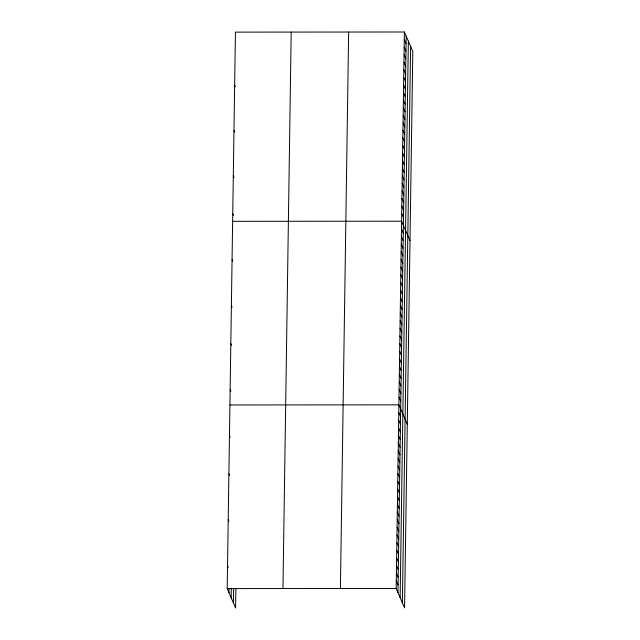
<?xml version="1.0" encoding="UTF-8"?>
<svg xmlns="http://www.w3.org/2000/svg" width="640" height="640" viewBox="0 0 640 640"><rect width="100%" height="100%" fill="white"/><g stroke="black" fill="none" stroke-linecap="round" stroke-linejoin="round"><path stroke-width="0.96" d="M235.88 588.872L235.6 608L227.2 588.592L235.432 32.12L404.4 32L412.8 51.408L404.568 607.88L396.176 588.472L404.4 32M228.976 592.696L229.032 588.872M231.16 597.744L231.304 588.184M233.408 602.952L233.624 588.6M282.96 588.552L291.192 32.08M340.416 588.512L348.64 32.04M397.952 592.576L406.176 36.104M400.136 597.624L408.36 41.152M402.384 602.832L410.616 46.352M232.632 221.32L401.608 221.2L410 240.608M229.912 404.96L398.888 404.84L407.288 424.24M227.2 588.592L396.176 588.472M404.296 39.568L406.064 43.672M404.184 47.136L405.952 51.24M404.072 54.704L405.84 58.808M403.96 62.272L405.728 66.376M403.848 69.84L405.616 73.944M403.736 77.408L405.504 81.512M403.624 84.976L405.392 89.08M403.512 92.544L405.28 96.648M403.4 100.112L405.168 104.216M403.288 107.68L405.056 111.784M403.176 115.248L404.944 119.352M403.064 122.816L404.832 126.92M402.952 130.384L404.72 134.488M402.84 137.952L404.608 142.056M402.728 145.52L404.496 149.624M402.616 153.088L404.384 157.192M402.504 160.656L404.272 164.76M402.392 168.224L404.16 172.328M402.28 175.792L404.048 179.896M402.168 183.36L403.936 187.464M402.056 190.928L403.832 195.032M401.944 198.496L403.72 202.6M401.832 206.064L403.608 210.168M401.72 213.632L403.496 217.736M401.496 228.856L403.264 232.952M401.376 236.504L403.152 240.608M401.264 244.152L403.04 248.256M401.152 251.808L402.928 255.912M401.04 259.456L402.816 263.56M400.928 267.112L402.704 271.208M400.816 274.76L402.592 278.864M400.704 282.416L402.472 286.512M400.584 290.064L402.36 294.168M400.472 297.72L402.248 301.816M400.36 305.368L402.136 309.472M400.248 313.016L402.024 317.12M400.136 320.672L401.912 324.768M400.024 328.32L401.8 332.424M399.912 335.976L401.68 340.072M399.792 343.624L401.568 347.728M399.68 351.28L401.456 355.376M399.568 358.928L401.344 363.032M399.456 366.584L401.232 370.68M399.344 374.232L401.12 378.336M399.232 381.88L401 385.984M399.12 389.536L400.888 393.632M399 397.184L400.776 401.288M398.776 412.488L400.552 416.592M398.664 420.144L400.44 424.24M398.552 427.792L400.328 431.896M398.44 435.448L400.208 439.544M398.328 443.096L400.096 447.2M398.208 450.744L399.984 454.848M398.096 458.4L399.872 462.496M234.648 85.096L235.352 86.736M397.984 466.048L399.76 470.152M397.872 473.704L399.648 477.8M397.76 481.352L399.536 485.456M397.648 489.008L399.416 493.104M397.528 496.656L399.304 500.76M397.416 504.304L399.192 508.408M233.976 130.504L234.68 132.144M397.304 511.96L399.08 516.064M397.192 519.608L398.968 523.712M397.08 527.264L398.856 531.36M396.968 534.912L398.744 539.016M396.856 542.568L398.624 546.664M396.736 550.216L398.512 554.32M233.304 175.912L234.016 177.552M396.624 557.872L398.4 561.968M396.512 565.52L398.288 569.624M396.4 573.168L398.176 577.272M396.288 580.824L398.064 584.92M232.744 213.752L233.456 215.392M232.064 259.584L232.776 261.224M231.384 305.488L232.096 307.128M230.824 343.744L231.528 345.384M230.144 389.656L230.848 391.296M229.464 435.568L230.176 437.208M228.896 473.824L229.608 475.464M228.216 519.728L228.928 521.376M227.536 565.64L228.248 567.28"/></g></svg>
